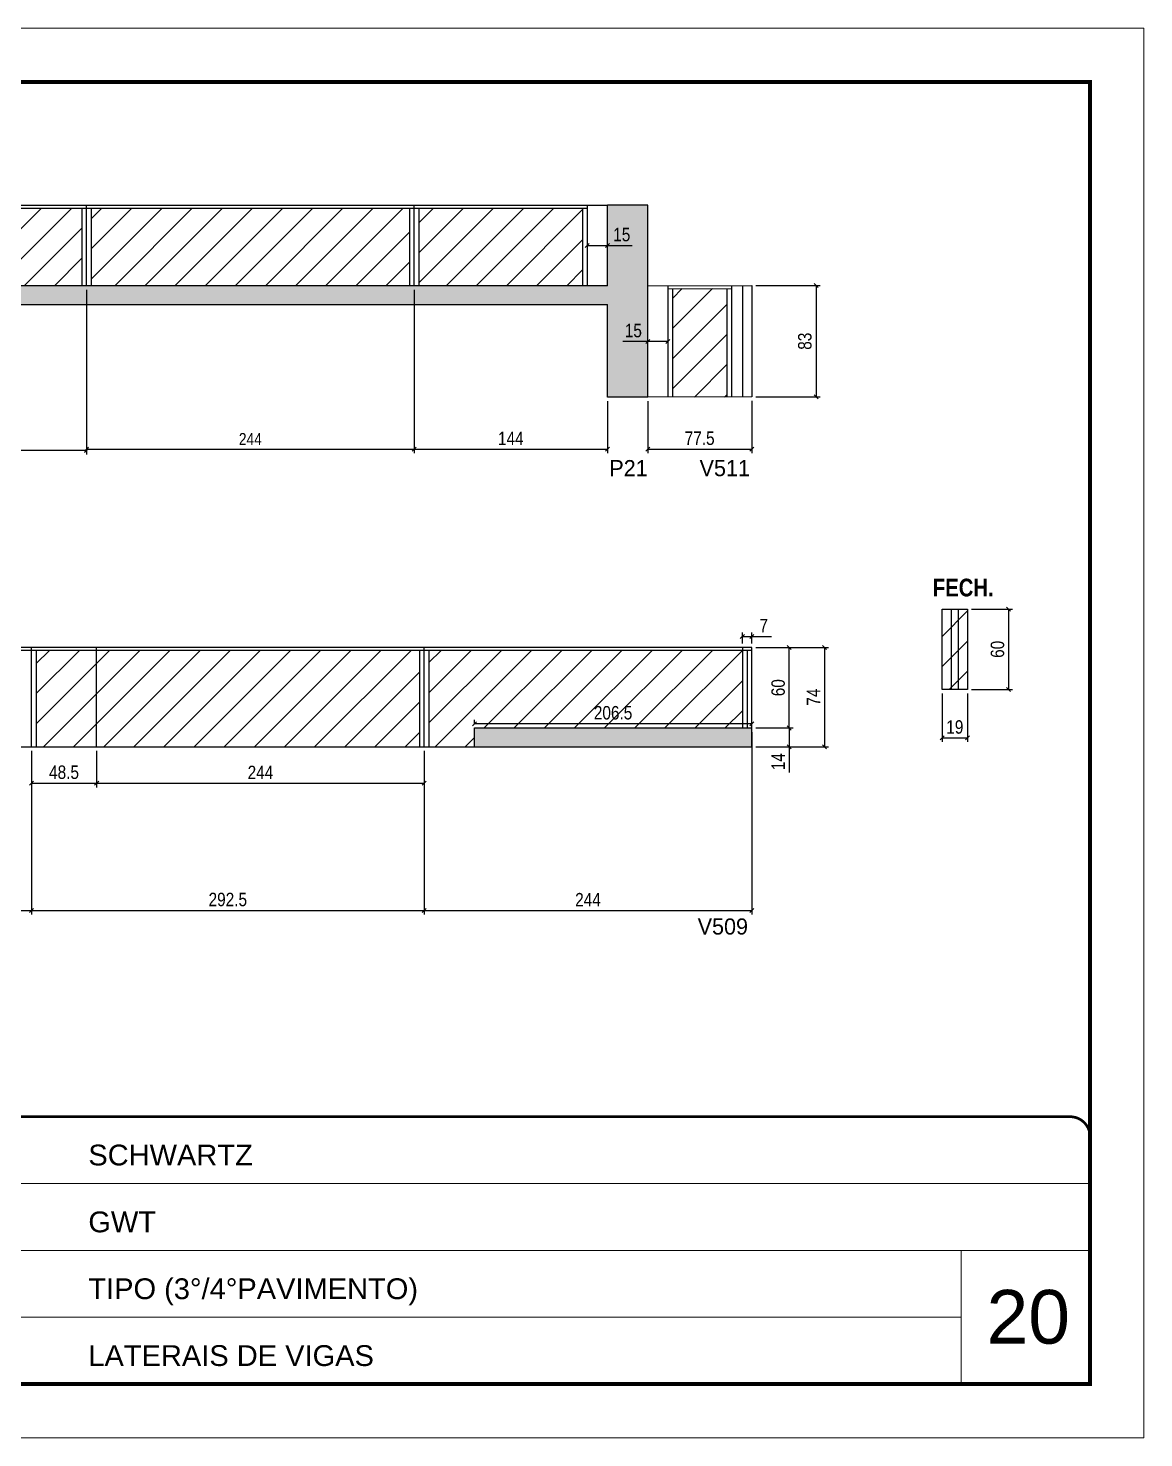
# Model space of a CAD drawing. Extents: x 13154 to 22413, y 1253 to 30260.
# Drawn here: x 18577 to 19408, y 24225 to 25275 of the extents above; entities that cross this region are included whole.
import ezdxf

# ---------------------------------------------------------------- set-up
doc = ezdxf.new("R2010")
doc.units = 0
for name, pattern in [('CONTINUO', [0]), ('DASHED', [0.75, 0.5, -0.25]), ('HIDDEN', [0.375, 0.25, -0.125])]:
    doc.linetypes.add(name, pattern=pattern)
for name, color, linetype in [('5', 5, 'Continuous'), ('COTA', 241, 'Continuous'), ('NOMENCLATURA', 7, 'Continuous'), ('Painéis', 200, 'Continuous'), ('SARR_2.2x7', 40, 'Continuous'), ('SARR_3.5x7', 81, 'Continuous')]:
    doc.layers.add(name, color=color, linetype=linetype)
for name, color, linetype, lineweight in [('CARIMBO', 255, 'Continuous', 9), ('Folhas', 255, 'Continuous', 9), ('Hachura', 251, 'Continuous', 9), ('SARRAFO DE PRESSAO', 251, 'DASHED', 9)]:
    doc.layers.add(name, color=color, linetype=linetype, lineweight=lineweight)
doc.styles.add('ARIAL', font='arial.ttf')
doc.styles.add('COTA TECNICA', font='techl___.ttf', dxfattribs={"height": 10})
doc.styles.add('COTA TECNICA-50', font='techl___.ttf', dxfattribs={"height": 9})
doc.styles.add('ROMAS860', font='ROMAS860.SHX')
doc.styles.add('TECNICA', font='techb___.ttf', dxfattribs={"height": 10})
doc.dimstyles.new('COTA PAINEL-50', dxfattribs={"dimtxt": 9, "dimasz": 3, "dimexe": 3, "dimexo": 3, "dimgap": 3, "dimtad": 1, "dimdec": 1, "dimzin": 12, "dimdsep": 46, "dimtxsty": 'COTA TECNICA-50', "dimblk1": 'OBLIQUE', "dimblk2": 'OBLIQUE', "dimsah": 1, "dimcen": 0.9, "dimclrd": 4, "dimclre": 4, "dimclrt": 240, "dimadec": 1, "dimazin": 3, "dimtfac": 1, "dimtdec": 1, "dimtmove": 0, "dimatfit": 3, "dimfxl": 1, "dimtolj": 1, "dimtzin": 12, "dimarcsym": 0})
doc.dimstyles.new('PAINEL', dxfattribs={"dimtxt": 10, "dimasz": 3, "dimexe": 3, "dimexo": 3, "dimgap": 3, "dimtad": 1, "dimdec": 1, "dimzin": 12, "dimdsep": 46, "dimtxsty": 'COTA TECNICA', "dimblk1": 'OBLIQUE', "dimblk2": 'OBLIQUE', "dimsah": 1, "dimcen": 0.9, "dimclrd": 4, "dimclre": 4, "dimclrt": 240, "dimadec": 1, "dimazin": 3, "dimtfac": 1, "dimtdec": 1, "dimtmove": 0, "dimatfit": 3, "dimfxl": 1, "dimtolj": 1, "dimtzin": 12, "dimarcsym": 0})

# ---------------------------------------------------------------- blocks, each defined once
blk = doc.blocks.new('9999999999')
at = {"color": 30, "linetype": 'CONTINUO'}
for p, q in [((98564.6, 34379.6), (99584, 34379.6)), ((98564.6, 34329.8), (99488, 34329.8)), ((99584, 34329.8), (99488, 34329.8)), ((99488, 34329.8), (99488, 34230.2)), ((98564.6, 34280), (99488, 34280))]:
    blk.add_line(p, q, dxfattribs=at)
at = {"color": 30, "linetype": 'CONTINUO', "const_width": 2}
blk.add_lwpolyline([(99584, 34230.2), (99584, 34414.4, 0.414214), (99569, 34429.4), (98229, 34429.4, 0.414214), (98214, 34414.4), (98214, 34245.2, 0.414214), (98229, 34230.2), (99584, 34230.2)], format="xyb", dxfattribs=at)
at = {"layer": 'Folhas'}
blk.add_lwpolyline([(98139, 34190.2), (99624, 34190.2), (99624, 35240.2), (98139, 35240.2)], close=True, dxfattribs=at)
at = {"layer": 'Folhas', "color": 30, "const_width": 3}
blk.add_lwpolyline([(98214, 34230.2), (99584, 34230.2), (99584, 35200.2), (98214, 35200.2)], close=True, dxfattribs=at)
at = {"color": 7, "linetype": 'Continuous', "ltscale": 5, "style": 'ARIAL'}
for s, height, p in [('SCHWARTZ', 15.48, (98837.7, 34393.1)), ('GWT', 15.48, (98837.7, 34343.3)), ('TIPO (3°/4°PAVIMENTO)', 15.483, (98837.7, 34293.5)), ('LATERAIS DE VIGAS', 15.483, (98837.7, 34243.7))]:
    blk.add_text(s, height=height, dxfattribs=at).set_placement(p)
blk = doc.blocks.new('_Oblique')
at = {"color": 0, "linetype": 'ByBlock', "lineweight": -2}
blk.add_line((-0.5, -0.5), (0.5, 0.5), dxfattribs=at)
blk = doc.blocks.new('*D458')
at = {"layer": 'COTA', "color": 4, "linetype": 'ByBlock', "lineweight": -2, "transparency": 16777216}
for p, q in [((19038.3, 24997), (19038.3, 24958.2)), ((19115.8, 24997.2), (19115.8, 24958.2)), ((19038.3, 24961.2), (19115.8, 24961.2))]:
    blk.add_line(p, q, dxfattribs=at)
at = {"layer": 'Defpoints', "color": 0, "linetype": 'ByBlock', "transparency": 16777216}
for p in [(19038.3, 25000), (19115.8, 25000.2), (19115.8, 24961.2)]:
    blk.add_point(p, dxfattribs=at)
at = {"layer": 'COTA', "color": 4, "linetype": 'ByBlock', "lineweight": -2, "transparency": 16777216, "xscale": 3, "yscale": 3, "zscale": 3, "rotation": 180}
blk.add_blockref('_Oblique', (19038.3, 24961.2), dxfattribs=at)
at = {"layer": 'COTA', "color": 4, "linetype": 'ByBlock', "lineweight": -2, "transparency": 16777216, "xscale": 3, "yscale": 3, "zscale": 3}
blk.add_blockref('_Oblique', (19115.8, 24961.2), dxfattribs=at)
at = {"layer": 'COTA', "color": 240, "linetype": 'ByBlock', "transparency": 16777216, "insert": (19077, 24969.4), "char_height": 10, "attachment_point": 5, "style": 'COTA TECNICA'}
blk.add_mtext('\\A1;77.5', dxfattribs=at)
blk = doc.blocks.new('*D459')
at = {"layer": 'COTA', "color": 4, "linetype": 'ByBlock', "lineweight": -2, "transparency": 16777216}
for p, q in [((19118.8, 25083.2), (19166.7, 25083.2)), ((19163.7, 25083.2), (19163.7, 25000.2)), ((19118.8, 25000.2), (19166.7, 25000.2))]:
    blk.add_line(p, q, dxfattribs=at)
at = {"layer": 'Defpoints', "color": 0, "linetype": 'ByBlock', "transparency": 16777216}
for p in [(19115.8, 25083.2), (19115.8, 25000.2), (19163.7, 25000.2)]:
    blk.add_point(p, dxfattribs=at)
at = {"layer": 'COTA', "color": 4, "linetype": 'ByBlock', "lineweight": -2, "transparency": 16777216, "xscale": 3, "yscale": 3, "zscale": 3}
for p, rotation in [((19163.7, 25083.2), 90), ((19163.7, 25000.2), 270)]:
    blk.add_blockref('_Oblique', p, dxfattribs=dict(at, rotation=rotation))
at = {"layer": 'COTA', "color": 240, "linetype": 'ByBlock', "transparency": 16777216, "insert": (19155.4, 25041.7), "char_height": 10, "attachment_point": 5, "rotation": 90, "style": 'COTA TECNICA'}
blk.add_mtext('\\A1;83', dxfattribs=at)
blk = doc.blocks.new('*D456')
at = {"layer": 'COTA', "color": 4, "linetype": 'ByBlock', "lineweight": -2, "transparency": 16777216}
for p, q in [((18620.3, 25080), (18620.3, 24958.2)), ((18864.3, 25080), (18864.3, 24958.2)), ((18620.3, 24961.2), (18864.3, 24961.2))]:
    blk.add_line(p, q, dxfattribs=at)
at = {"layer": 'Defpoints', "color": 0, "linetype": 'ByBlock', "transparency": 16777216}
for p in [(18620.3, 25083), (18864.3, 25083), (18864.3, 24961.2)]:
    blk.add_point(p, dxfattribs=at)
at = {"layer": 'COTA', "color": 4, "linetype": 'ByBlock', "lineweight": -2, "transparency": 16777216, "xscale": 3, "yscale": 3, "zscale": 3, "rotation": 180}
blk.add_blockref('_Oblique', (18620.3, 24961.2), dxfattribs=at)
at = {"layer": 'COTA', "color": 4, "linetype": 'ByBlock', "lineweight": -2, "transparency": 16777216, "xscale": 3, "yscale": 3, "zscale": 3}
blk.add_blockref('_Oblique', (18864.3, 24961.2), dxfattribs=at)
at = {"layer": 'COTA', "color": 240, "linetype": 'ByBlock', "transparency": 16777216, "insert": (18742.3, 24968.8), "char_height": 9, "attachment_point": 5, "style": 'COTA TECNICA-50'}
blk.add_mtext('\\A1;244', dxfattribs=at)
blk = doc.blocks.new('*D464')
at = {"layer": 'COTA', "color": 4, "linetype": 'ByBlock', "lineweight": -2, "transparency": 16777216}
for p, q in [((18620.3, 25080), (18620.3, 24957.3)), ((18376.3, 25066), (18376.3, 24957.3)), ((18620.3, 24960.3), (18376.3, 24960.3))]:
    blk.add_line(p, q, dxfattribs=at)
at = {"layer": 'Defpoints', "color": 0, "linetype": 'ByBlock', "transparency": 16777216}
for p in [(18620.3, 25083), (18376.3, 25069), (18376.3, 24960.3)]:
    blk.add_point(p, dxfattribs=at)
at = {"layer": 'COTA', "color": 4, "linetype": 'ByBlock', "lineweight": -2, "transparency": 16777216, "xscale": 3, "yscale": 3, "zscale": 3, "rotation": 180}
blk.add_blockref('_Oblique', (18376.3, 24960.3), dxfattribs=at)
at = {"layer": 'COTA', "color": 4, "linetype": 'ByBlock', "lineweight": -2, "transparency": 16777216, "xscale": 3, "yscale": 3, "zscale": 3}
blk.add_blockref('_Oblique', (18620.3, 24960.3), dxfattribs=at)
at = {"layer": 'COTA', "color": 240, "linetype": 'ByBlock', "transparency": 16777216, "insert": (18498.3, 24968.4), "char_height": 10, "attachment_point": 5, "style": 'COTA TECNICA'}
blk.add_mtext('\\A1;244', dxfattribs=at)
blk = doc.blocks.new('*D465')
at = {"layer": 'COTA', "color": 4, "linetype": 'ByBlock', "lineweight": -2, "transparency": 16777216}
for p, q in [((18864.3, 25080), (18864.3, 24958.2)), ((19008.3, 24997), (19008.3, 24958.2)), ((18864.3, 24961.2), (19008.3, 24961.2))]:
    blk.add_line(p, q, dxfattribs=at)
at = {"layer": 'Defpoints', "color": 0, "linetype": 'ByBlock', "transparency": 16777216}
for p in [(18864.3, 25083), (19008.3, 25000), (19008.3, 24961.2)]:
    blk.add_point(p, dxfattribs=at)
at = {"layer": 'COTA', "color": 4, "linetype": 'ByBlock', "lineweight": -2, "transparency": 16777216, "xscale": 3, "yscale": 3, "zscale": 3, "rotation": 180}
blk.add_blockref('_Oblique', (18864.3, 24961.2), dxfattribs=at)
at = {"layer": 'COTA', "color": 4, "linetype": 'ByBlock', "lineweight": -2, "transparency": 16777216, "xscale": 3, "yscale": 3, "zscale": 3}
blk.add_blockref('_Oblique', (19008.3, 24961.2), dxfattribs=at)
at = {"layer": 'COTA', "color": 240, "linetype": 'ByBlock', "transparency": 16777216, "insert": (18936.3, 24969.3), "char_height": 10, "attachment_point": 5, "style": 'COTA TECNICA'}
blk.add_mtext('\\A1;144', dxfattribs=at)
blk = doc.blocks.new('*D469')
at = {"layer": 'COTA', "color": 4, "lineweight": -2, "transparency": 16777216}
for p, q in [((18993.3, 25113), (19008.3, 25113)), ((19008.3, 25113), (19026.7, 25113))]:
    blk.add_line(p, q, dxfattribs=at)
at = {"layer": 'Defpoints', "color": 0, "transparency": 16777216}
for p in [(18993.3, 25113), (19008.3, 25113), (19008.3, 25113)]:
    blk.add_point(p, dxfattribs=at)
at = {"layer": 'COTA', "color": 4, "lineweight": -2, "transparency": 16777216, "xscale": 3, "yscale": 3, "zscale": 3, "rotation": 180}
blk.add_blockref('_Oblique', (18993.3, 25113), dxfattribs=at)
at = {"layer": 'COTA', "color": 4, "lineweight": -2, "transparency": 16777216, "xscale": 3, "yscale": 3, "zscale": 3}
blk.add_blockref('_Oblique', (19008.3, 25113), dxfattribs=at)
at = {"layer": 'COTA', "color": 240, "transparency": 16777216, "insert": (19019, 25121.1), "char_height": 10, "attachment_point": 5, "style": 'COTA TECNICA'}
blk.add_mtext('\\A1;15', dxfattribs=at)
blk = doc.blocks.new('*D470')
at = {"layer": 'COTA', "color": 4, "lineweight": -2, "transparency": 16777216}
for p, q in [((19108.8, 24816.6), (19108.8, 24824.7)), ((19115.8, 24816.6), (19115.8, 24824.7)), ((19108.8, 24821.7), (19115.8, 24821.7)), ((19115.8, 24821.7), (19130.5, 24821.7))]:
    blk.add_line(p, q, dxfattribs=at)
at = {"layer": 'Defpoints', "color": 0, "transparency": 16777216}
for p in [(19108.8, 24813.6), (19115.8, 24821.7), (19115.8, 24813.6)]:
    blk.add_point(p, dxfattribs=at)
at = {"layer": 'COTA', "color": 4, "lineweight": -2, "transparency": 16777216, "xscale": 3, "yscale": 3, "zscale": 3, "rotation": 180}
blk.add_blockref('_Oblique', (19108.8, 24821.7), dxfattribs=at)
at = {"layer": 'COTA', "color": 4, "lineweight": -2, "transparency": 16777216, "xscale": 3, "yscale": 3, "zscale": 3}
blk.add_blockref('_Oblique', (19115.8, 24821.7), dxfattribs=at)
at = {"layer": 'COTA', "color": 240, "transparency": 16777216, "insert": (19124.7, 24829.8), "char_height": 10, "attachment_point": 5, "style": 'COTA TECNICA'}
blk.add_mtext('\\A1;7', dxfattribs=at)
blk = doc.blocks.new('*D472')
at = {"layer": 'COTA', "color": 4, "lineweight": -2, "transparency": 16777216}
for p, q in [((19118.8, 24813.6), (19172.9, 24813.6)), ((19169.9, 24813.6), (19169.9, 24739.6)), ((19118.8, 24739.6), (19172.9, 24739.6))]:
    blk.add_line(p, q, dxfattribs=at)
at = {"layer": 'Defpoints', "color": 0, "transparency": 16777216}
for p in [(19115.8, 24813.6), (19115.8, 24739.6), (19169.9, 24739.6)]:
    blk.add_point(p, dxfattribs=at)
at = {"layer": 'COTA', "color": 4, "lineweight": -2, "transparency": 16777216, "xscale": 3, "yscale": 3, "zscale": 3}
for p, rotation in [((19169.9, 24813.6), 90), ((19169.9, 24739.6), 270)]:
    blk.add_blockref('_Oblique', p, dxfattribs=dict(at, rotation=rotation))
at = {"layer": 'COTA', "color": 240, "transparency": 16777216, "insert": (19161.8, 24776.6), "char_height": 10, "attachment_point": 5, "rotation": 90, "style": 'COTA TECNICA'}
blk.add_mtext('\\A1;74', dxfattribs=at)
blk = doc.blocks.new('*D473')
at = {"layer": 'COTA', "color": 4, "lineweight": -2, "transparency": 16777216}
for p, q in [((18579.3, 24736.6), (18579.3, 24614.7)), ((18483.8, 24653.6), (18483.8, 24614.7)), ((18483.8, 24617.7), (18579.3, 24617.7))]:
    blk.add_line(p, q, dxfattribs=at)
at = {"layer": 'Defpoints', "color": 0, "transparency": 16777216}
for p in [(18579.3, 24739.6), (18483.8, 24656.6), (18579.3, 24617.7)]:
    blk.add_point(p, dxfattribs=at)
at = {"layer": 'COTA', "color": 4, "lineweight": -2, "transparency": 16777216, "xscale": 3, "yscale": 3, "zscale": 3, "rotation": 180}
blk.add_blockref('_Oblique', (18483.8, 24617.7), dxfattribs=at)
at = {"layer": 'COTA', "color": 4, "lineweight": -2, "transparency": 16777216, "xscale": 3, "yscale": 3, "zscale": 3}
blk.add_blockref('_Oblique', (18579.3, 24617.7), dxfattribs=at)
at = {"layer": 'COTA', "color": 240, "transparency": 16777216, "insert": (18531.5, 24625.8), "char_height": 10, "attachment_point": 5, "style": 'COTA TECNICA'}
blk.add_mtext('\\A1;95.5', dxfattribs=at)
blk = doc.blocks.new('*D474')
at = {"layer": 'COTA', "color": 4, "lineweight": -2, "transparency": 16777216}
for p, q in [((18579.3, 24736.6), (18579.3, 24614.7)), ((18871.8, 24736.6), (18871.8, 24614.7)), ((18579.3, 24617.7), (18871.8, 24617.7))]:
    blk.add_line(p, q, dxfattribs=at)
at = {"layer": 'Defpoints', "color": 0, "transparency": 16777216}
for p in [(18579.3, 24739.6), (18871.8, 24739.6), (18871.8, 24617.7)]:
    blk.add_point(p, dxfattribs=at)
at = {"layer": 'COTA', "color": 4, "lineweight": -2, "transparency": 16777216, "xscale": 3, "yscale": 3, "zscale": 3, "rotation": 180}
blk.add_blockref('_Oblique', (18579.3, 24617.7), dxfattribs=at)
at = {"layer": 'COTA', "color": 4, "lineweight": -2, "transparency": 16777216, "xscale": 3, "yscale": 3, "zscale": 3}
blk.add_blockref('_Oblique', (18871.8, 24617.7), dxfattribs=at)
at = {"layer": 'COTA', "color": 240, "transparency": 16777216, "insert": (18725.5, 24625.8), "char_height": 10, "attachment_point": 5, "style": 'COTA TECNICA'}
blk.add_mtext('\\A1;292.5', dxfattribs=at)
blk = doc.blocks.new('*D475')
at = {"layer": 'COTA', "color": 4, "lineweight": -2, "transparency": 16777216}
for p, q in [((19115.8, 24750.6), (19115.8, 24614.7)), ((18871.8, 24736.6), (18871.8, 24614.7)), ((18871.8, 24617.7), (19115.8, 24617.7))]:
    blk.add_line(p, q, dxfattribs=at)
at = {"layer": 'Defpoints', "color": 0, "transparency": 16777216}
for p in [(19115.8, 24753.6), (18871.8, 24739.6), (19115.8, 24617.7)]:
    blk.add_point(p, dxfattribs=at)
at = {"layer": 'COTA', "color": 4, "lineweight": -2, "transparency": 16777216, "xscale": 3, "yscale": 3, "zscale": 3, "rotation": 180}
blk.add_blockref('_Oblique', (18871.8, 24617.7), dxfattribs=at)
at = {"layer": 'COTA', "color": 4, "lineweight": -2, "transparency": 16777216, "xscale": 3, "yscale": 3, "zscale": 3}
blk.add_blockref('_Oblique', (19115.8, 24617.7), dxfattribs=at)
at = {"layer": 'COTA', "color": 240, "transparency": 16777216, "insert": (18993.8, 24625.7), "char_height": 10, "attachment_point": 5, "style": 'COTA TECNICA'}
blk.add_mtext('\\A1;244', dxfattribs=at)
blk = doc.blocks.new('*D476')
at = {"layer": 'COTA', "color": 4, "lineweight": -2, "transparency": 16777216}
for p, q in [((18909.3, 24756.6), (18909.3, 24759.8)), ((19115.8, 24756.6), (19115.8, 24759.8)), ((19115.8, 24756.8), (18909.3, 24756.8))]:
    blk.add_line(p, q, dxfattribs=at)
at = {"layer": 'Defpoints', "color": 0, "transparency": 16777216}
for p in [(18909.3, 24756.8), (18909.3, 24753.6), (19115.8, 24753.6)]:
    blk.add_point(p, dxfattribs=at)
at = {"layer": 'COTA', "color": 4, "lineweight": -2, "transparency": 16777216, "xscale": 3, "yscale": 3, "zscale": 3, "rotation": 180}
blk.add_blockref('_Oblique', (18909.3, 24756.8), dxfattribs=at)
at = {"layer": 'COTA', "color": 4, "lineweight": -2, "transparency": 16777216, "xscale": 3, "yscale": 3, "zscale": 3}
blk.add_blockref('_Oblique', (19115.8, 24756.8), dxfattribs=at)
at = {"layer": 'COTA', "color": 240, "transparency": 16777216, "insert": (19012.5, 24764.9), "char_height": 10, "attachment_point": 5, "style": 'COTA TECNICA'}
blk.add_mtext('\\A1;206.5', dxfattribs=at)
blk = doc.blocks.new('*D477')
at = {"layer": 'COTA', "color": 4, "lineweight": -2, "transparency": 16777216}
for p, q in [((19118.8, 24753.6), (19146.6, 24753.6)), ((19143.6, 24753.6), (19143.6, 24739.6)), ((19118.8, 24739.6), (19146.6, 24739.6)), ((19143.6, 24739.6), (19143.6, 24720.5))]:
    blk.add_line(p, q, dxfattribs=at)
at = {"layer": 'Defpoints', "color": 0, "transparency": 16777216}
for p in [(19115.8, 24753.6), (19115.8, 24739.6), (19143.6, 24739.6)]:
    blk.add_point(p, dxfattribs=at)
at = {"layer": 'COTA', "color": 4, "lineweight": -2, "transparency": 16777216, "xscale": 3, "yscale": 3, "zscale": 3}
for p, rotation in [((19143.6, 24753.6), 90), ((19143.6, 24739.6), 270)]:
    blk.add_blockref('_Oblique', p, dxfattribs=dict(at, rotation=rotation))
at = {"layer": 'COTA', "color": 240, "transparency": 16777216, "insert": (19135.5, 24728.5), "char_height": 10, "attachment_point": 5, "rotation": 90, "style": 'COTA TECNICA'}
blk.add_mtext('\\A1;14', dxfattribs=at)
blk = doc.blocks.new('*D478')
at = {"layer": 'COTA', "color": 4, "lineweight": -2, "transparency": 16777216}
for p, q in [((19118.8, 24813.6), (19146.6, 24813.6)), ((19143.6, 24753.6), (19143.6, 24813.6)), ((19118.8, 24753.6), (19146.6, 24753.6))]:
    blk.add_line(p, q, dxfattribs=at)
at = {"layer": 'Defpoints', "color": 0, "transparency": 16777216}
for p in [(19115.8, 24813.6), (19143.6, 24813.6), (19115.8, 24753.6)]:
    blk.add_point(p, dxfattribs=at)
at = {"layer": 'COTA', "color": 4, "lineweight": -2, "transparency": 16777216, "xscale": 3, "yscale": 3, "zscale": 3}
for p, rotation in [((19143.6, 24813.6), 90), ((19143.6, 24753.6), 270)]:
    blk.add_blockref('_Oblique', p, dxfattribs=dict(at, rotation=rotation))
at = {"layer": 'COTA', "color": 240, "transparency": 16777216, "insert": (19135.5, 24783.6), "char_height": 10, "attachment_point": 5, "rotation": 90, "style": 'COTA TECNICA'}
blk.add_mtext('\\A1;60', dxfattribs=at)
blk = doc.blocks.new('*D479')
at = {"layer": 'COTA', "color": 4, "lineweight": -2, "transparency": 16777216}
for p, q in [((19279.6, 24842.2), (19310, 24842.2)), ((19307, 24842.2), (19307, 24782.2)), ((19279.6, 24782.2), (19310, 24782.2))]:
    blk.add_line(p, q, dxfattribs=at)
at = {"layer": 'Defpoints', "color": 0, "transparency": 16777216}
for p in [(19276.6, 24842.2), (19276.6, 24782.2), (19307, 24782.2)]:
    blk.add_point(p, dxfattribs=at)
at = {"layer": 'COTA', "color": 4, "lineweight": -2, "transparency": 16777216, "xscale": 3, "yscale": 3, "zscale": 3}
for p, rotation in [((19307, 24842.2), 90), ((19307, 24782.2), 270)]:
    blk.add_blockref('_Oblique', p, dxfattribs=dict(at, rotation=rotation))
at = {"layer": 'COTA', "color": 240, "transparency": 16777216, "insert": (19298.9, 24812.2), "char_height": 10, "attachment_point": 5, "rotation": 90, "style": 'COTA TECNICA'}
blk.add_mtext('\\A1;60', dxfattribs=at)
blk = doc.blocks.new('*D480')
at = {"layer": 'COTA', "color": 4, "lineweight": -2, "transparency": 16777216}
for p, q in [((19257.6, 24779.2), (19257.6, 24743.2)), ((19276.6, 24779.2), (19276.6, 24743.2)), ((19257.6, 24746.2), (19276.6, 24746.2))]:
    blk.add_line(p, q, dxfattribs=at)
at = {"layer": 'Defpoints', "color": 0, "transparency": 16777216}
for p in [(19257.6, 24782.2), (19276.6, 24782.2), (19276.6, 24746.2)]:
    blk.add_point(p, dxfattribs=at)
at = {"layer": 'COTA', "color": 4, "lineweight": -2, "transparency": 16777216, "xscale": 3, "yscale": 3, "zscale": 3, "rotation": 180}
blk.add_blockref('_Oblique', (19257.6, 24746.2), dxfattribs=at)
at = {"layer": 'COTA', "color": 4, "lineweight": -2, "transparency": 16777216, "xscale": 3, "yscale": 3, "zscale": 3}
blk.add_blockref('_Oblique', (19276.6, 24746.2), dxfattribs=at)
at = {"layer": 'COTA', "color": 240, "transparency": 16777216, "insert": (19267.1, 24754.3), "char_height": 10, "attachment_point": 5, "style": 'COTA TECNICA'}
blk.add_mtext('\\A1;19', dxfattribs=at)
blk = doc.blocks.new('*D482')
at = {"layer": 'COTA', "color": 4, "lineweight": -2, "transparency": 16777216}
for p, q in [((19038.3, 25041.5), (19019.9, 25041.5)), ((19053.3, 25041.5), (19038.3, 25041.5))]:
    blk.add_line(p, q, dxfattribs=at)
at = {"layer": 'Defpoints', "color": 0, "transparency": 16777216}
for p in [(19038.3, 25041.5), (19038.3, 25041.5), (19053.3, 25041.5)]:
    blk.add_point(p, dxfattribs=at)
at = {"layer": 'COTA', "color": 4, "lineweight": -2, "transparency": 16777216, "xscale": 3, "yscale": 3, "zscale": 3, "rotation": 180}
blk.add_blockref('_Oblique', (19038.3, 25041.5), dxfattribs=at)
at = {"layer": 'COTA', "color": 4, "lineweight": -2, "transparency": 16777216, "xscale": 3, "yscale": 3, "zscale": 3}
blk.add_blockref('_Oblique', (19053.3, 25041.5), dxfattribs=at)
at = {"layer": 'COTA', "color": 240, "transparency": 16777216, "insert": (19027.6, 25049.6), "char_height": 10, "attachment_point": 5, "style": 'COTA TECNICA'}
blk.add_mtext('\\A1;15', dxfattribs=at)
blk = doc.blocks.new('*D484')
at = {"layer": 'COTA', "color": 4, "lineweight": -2, "transparency": 16777216}
for p, q in [((18579.3, 24736.6), (18579.3, 24709.4)), ((18627.8, 24736.6), (18627.8, 24709.4)), ((18579.3, 24712.4), (18627.8, 24712.4))]:
    blk.add_line(p, q, dxfattribs=at)
at = {"layer": 'Defpoints', "color": 0, "transparency": 16777216}
for p in [(18579.3, 24739.6), (18627.8, 24739.6), (18627.8, 24712.4)]:
    blk.add_point(p, dxfattribs=at)
at = {"layer": 'COTA', "color": 4, "lineweight": -2, "transparency": 16777216, "xscale": 3, "yscale": 3, "zscale": 3, "rotation": 180}
blk.add_blockref('_Oblique', (18579.3, 24712.4), dxfattribs=at)
at = {"layer": 'COTA', "color": 4, "lineweight": -2, "transparency": 16777216, "xscale": 3, "yscale": 3, "zscale": 3}
blk.add_blockref('_Oblique', (18627.8, 24712.4), dxfattribs=at)
at = {"layer": 'COTA', "color": 240, "transparency": 16777216, "insert": (18603.5, 24720.6), "char_height": 10, "attachment_point": 5, "style": 'COTA TECNICA'}
blk.add_mtext('\\A1;48.5', dxfattribs=at)
blk = doc.blocks.new('*D485')
at = {"layer": 'COTA', "color": 4, "lineweight": -2, "transparency": 16777216}
for p, q in [((18627.8, 24736.6), (18627.8, 24709.4)), ((18871.8, 24736.6), (18871.8, 24709.4)), ((18627.8, 24712.4), (18871.8, 24712.4))]:
    blk.add_line(p, q, dxfattribs=at)
at = {"layer": 'Defpoints', "color": 0, "transparency": 16777216}
for p in [(18627.8, 24739.6), (18871.8, 24739.6), (18871.8, 24712.4)]:
    blk.add_point(p, dxfattribs=at)
at = {"layer": 'COTA', "color": 4, "lineweight": -2, "transparency": 16777216, "xscale": 3, "yscale": 3, "zscale": 3, "rotation": 180}
blk.add_blockref('_Oblique', (18627.8, 24712.4), dxfattribs=at)
at = {"layer": 'COTA', "color": 4, "lineweight": -2, "transparency": 16777216, "xscale": 3, "yscale": 3, "zscale": 3}
blk.add_blockref('_Oblique', (18871.8, 24712.4), dxfattribs=at)
at = {"layer": 'COTA', "color": 240, "transparency": 16777216, "insert": (18749.8, 24720.5), "char_height": 10, "attachment_point": 5, "style": 'COTA TECNICA'}
blk.add_mtext('\\A1;244', dxfattribs=at)

msp = doc.modelspace()

# ---------------------------------------------------------------- hatches: boundary and pattern name
at = {"layer": 'COTA'}
h = msp.add_hatch(dxfattribs=at)
h.set_pattern_fill('AR-CONC', color=256, scale=0.03)
h.set_pattern_definition([(50, (-33.61, 0), (5.4655401, -0.47817257), [0.5715, -6.2865]), (355, (-33.61, 0), (-1.0573026, 5.7317054), [0.4572, -5.0292175]), (100.451445, (-33.1546, -0.04), (4.4082374, 5.2535326), [0.4857003, -5.3427073]), (46.1842, (-33.61, 1.524), (8.1323712, -1.2612698), [0.85725, -9.42975]), (96.635558, (-32.932, 1.419), (7.122124, 7.4227837), [0.7285507, -8.0140682]), (351.18415, (-33.61, 1.524), (7.122124, 7.4227837), [0.685799, -7.543792]), (21, (-32.848, 1.143), (4.54843174, -3.06795595), [0.5715, -6.2865]), (326, (-32.848, 1.143), (1.8540609, 5.525639), [0.4572, -5.0292]), (71.451445, (-32.469, 0.8873), (6.4024926, 2.4576831), [0.4857003, -5.3426981]), (37.5, (-33.61, 0), (0.0926581, 2.53665117), [0, -4.96824, 0, -5.1054, 0, -5.04825]), (7.5, (-33.61, 0), (2.00458988, 3.00541724), [0, -2.91084, 0, -4.85394, 0, -1.92405]), (327.5, (-35.3093, 0), (4.06771786, -0.17186232), [0, -1.905, 0, -5.9436, 0, -7.8867]), (317.5, (-36.0713, 0), (4.44387544, 0.76279473), [0, -2.4765, 0, -3.94716, 0, -5.6007])])
h.paths.add_polyline_path([(19008.29, 25083.03), (18376.29, 25083.03), (18376.29, 25069.03), (19008.29, 25069.03), (19008.29, 25000.03), (19038.29, 25000.03), (19038.29, 25083.03), (19038.29, 25143.03), (19008.29, 25143.03)])
h = msp.add_hatch(dxfattribs=at)
h.set_pattern_fill('AR-CONC', color=256, scale=0.03)
h.set_pattern_definition([(50, (2986.2706, 1014.538), (5.4655401, -0.4781726), [0.5715, -6.2865]), (355, (2986.2706, 1014.538), (-1.0573026, 5.7317054), [0.4572, -5.0292175]), (100.451445, (2986.726, 1014.498), (4.4082374, 5.2535326), [0.4857003, -5.3427073]), (46.1842, (2986.2706, 1016.062), (8.1323712, -1.2612698), [0.85725, -9.42975]), (96.635558, (2986.948, 1015.957), (7.122124, 7.4227837), [0.7285507, -8.0140682]), (351.18415, (2986.271, 1016.062), (7.122124, 7.4227837), [0.685799, -7.543792]), (21, (2987.0326, 1015.681), (4.54843174, -3.06795595), [0.5715, -6.2865]), (326, (2987.0326, 1015.681), (1.8540609, 5.525639), [0.4572, -5.0292]), (71.451445, (2987.4116, 1015.4254), (6.4024926, 2.4576831), [0.4857003, -5.3426981]), (37.5, (2986.2706, 1014.538), (0.0926581, 2.53665117), [0, -4.96824, 0, -5.1054, 0, -5.04825]), (7.5, (2986.2706, 1014.538), (2.00458988, 3.00541724), [0, -2.91084, 0, -4.85394, 0, -1.92405]), (327.5, (2984.5714, 1014.538), (4.06771786, -0.17186232), [0, -1.905, 0, -5.9436, 0, -7.8867]), (317.5, (2983.8094, 1014.538), (4.44387544, 0.76279473), [0, -2.4765, 0, -3.94716, 0, -5.6007])])
h.paths.add_polyline_path([(19115.8, 24739.6), (19115.8, 24753.6), (18909.3, 24753.6), (18909.3, 24739.6)])
at = {"layer": 'Hachura', "linetype": 'ByBlock'}
h = msp.add_hatch(dxfattribs=at)
h.set_pattern_fill('ANSI31', color=256, scale=5)
h.set_pattern_definition([(45, (3004.416, 1431.348), (-11.22532, 11.22532), [])])
h.paths.add_polyline_path([(18383.29, 25140.83), (18383.29, 25083.03), (18616.79, 25083.03), (18616.79, 25140.83)])
h.paths.add_polyline_path([(18623.79, 25140.83), (18623.79, 25083.03), (18860.79, 25083.03), (18860.79, 25140.83)])
h.paths.add_polyline_path([(18867.79, 25083.03), (18989.79, 25083.03), (18989.79, 25140.83), (18867.79, 25140.83)])
h = msp.add_hatch(dxfattribs=at)
h.set_pattern_fill('ANSI31', color=256, scale=5)
h.paths.add_polyline_path([(19056.79, 25000.07), (19097.3, 25000.15), (19097.3, 25080.98), (19056.79, 25080.84)])
h = msp.add_hatch(dxfattribs=at)
h.set_pattern_fill('ANSI31', color=256, scale=5)
h.set_pattern_definition([(45, (-18.877, 0), (-11.22532, 11.22532), [])])
h.paths.add_polyline_path([(19264.63, 24842.16), (19257.63, 24842.16), (19257.63, 24782.16), (19264.63, 24782.16)])
h.paths.add_polyline_path([(19264.63, 24782.16), (19269.63, 24782.16), (19269.63, 24842.16), (19264.63, 24842.16)])
h.paths.add_polyline_path([(19269.63, 24782.16), (19276.63, 24782.16), (19276.63, 24842.16), (19269.63, 24842.16)])
h = msp.add_hatch(dxfattribs=at)
h.set_pattern_fill('ANSI31', color=256, scale=5)
h.paths.add_polyline_path([(18582.8, 24739.6), (18627.8, 24739.6), (18627.8, 24811.4), (18582.8, 24811.4)])
h.paths.add_polyline_path([(18868.3, 24739.6), (18868.3, 24811.4), (18627.8, 24811.4), (18627.8, 24739.6)])
h.paths.add_polyline_path([(18875.3, 24739.6), (18909.3, 24739.6), (18909.3, 24753.6), (19108.8, 24753.6), (19108.8, 24811.4), (18875.3, 24811.4)])

# ---------------------------------------------------------------- linework, layer by layer
at = {"layer": 'COTA'}
for p, q in [((19038.29, 25143.03), (19008.29, 25143.03)), ((19038.29, 25083.03), (19038.29, 25143.03)), ((18376.29, 25069.03), (19008.29, 25069.03)), ((19008.29, 25000.03), (19008.29, 25069.03)), ((19038.29, 25000.03), (19008.29, 25000.03)), ((19115.8, 24739.6), (19115.8, 24753.6)), ((18909.3, 24739.6), (19115.8, 24739.6))]:
    msp.add_line(p, q, dxfattribs=at)
at = {"layer": 'Painéis', "linetype": 'Continuous'}
for p, q in [((18376.29, 25143.03), (19008.29, 25143.03)), ((18620.29, 25083.03), (18620.29, 25143.03)), ((18864.29, 25083.03), (18864.29, 25143.03)), ((19008.29, 25083.03), (19008.29, 25143.03)), ((19008.29, 25083.03), (18376.29, 25083.03)), ((19038.29, 25083.03), (19115.8, 25083.2)), ((19038.29, 25000.03), (19038.29, 25083.03)), ((19115.8, 25083.2), (19115.8, 25000.2)), ((19115.8, 25000.2), (19038.29, 25000.03)), ((19257.63, 24782.16), (19257.63, 24842.16)), ((19257.63, 24842.16), (19276.63, 24842.16)), ((19276.63, 24842.16), (19276.63, 24782.16)), ((19115.8, 24813.6), (18483.8, 24813.6)), ((18579.3, 24739.6), (18579.3, 24813.6)), ((18627.8, 24739.6), (18627.8, 24813.6)), ((18871.8, 24739.6), (18871.8, 24813.6)), ((19115.8, 24753.6), (19115.8, 24813.6)), ((19276.63, 24782.16), (19257.63, 24782.16)), ((18909.3, 24739.6), (18909.3, 24753.6)), ((18909.3, 24753.6), (19115.8, 24753.6)), ((18483.8, 24739.6), (18909.3, 24739.6))]:
    msp.add_line(p, q, dxfattribs=at)
at = {"layer": 'SARR_2.2x7', "linetype": 'Continuous'}
for p, q in [((18376.29, 25140.83), (18620.29, 25140.83)), ((18620.29, 25140.83), (18864.29, 25140.83)), ((18864.29, 25140.83), (18993.29, 25140.83)), ((19053.29, 25080.83), (19100.8, 25081)), ((19108.8, 25083.2), (19108.8, 25000.2)), ((19264.63, 24782.16), (19264.63, 24842.16)), ((19269.63, 24842.16), (19269.63, 24782.16)), ((18579.3, 24811.4), (18498.8, 24811.4)), ((18871.8, 24811.4), (18579.3, 24811.4)), ((19115.8, 24811.4), (18871.8, 24811.4))]:
    msp.add_line(p, q, dxfattribs=at)
at = {"layer": 'SARR_2.2x7', "linetype": 'HIDDEN'}
msp.add_line((19108.8, 24813.6), (19108.8, 24753.6), dxfattribs=at)
at = {"layer": 'SARR_3.5x7'}
for p, q in [((18616.79, 25140.83), (18616.79, 25083.03)), ((18623.79, 25140.83), (18623.79, 25083.03)), ((18860.79, 25140.83), (18860.79, 25083.03)), ((18867.79, 25140.83), (18867.79, 25083.03)), ((18989.79, 25140.83), (18989.79, 25083.03)), ((18993.29, 25143.03), (18993.29, 25083.03)), ((19053.29, 25083.03), (19053.29, 25000.03)), ((19056.79, 25080.83), (19056.79, 25000.03)), ((19097.3, 25081), (19097.3, 25000.2)), ((19100.8, 25083.2), (19100.8, 25000.2)), ((18582.8, 24811.4), (18582.8, 24739.6)), ((18868.3, 24811.4), (18868.3, 24739.6)), ((18875.3, 24811.4), (18875.3, 24739.6)), ((19112.3, 24811.4), (19112.3, 24753.6))]:
    msp.add_line(p, q, dxfattribs=at)

# ---------------------------------------------------------------- block references
at = {"layer": 'SARRAFO DE PRESSAO', "color": 6, "linetype": 'ByBlock'}
msp.add_blockref('9999999999', (-80216.1, -9965.33), dxfattribs=at)

# ---------------------------------------------------------------- texts
at = {"layer": '5', "linetype": 'Continuous', "style": 'ROMAS860'}
for s, p in [('P21', (19009.74, 24941.18)), ('V511', (19076.96, 24941.18)), ('V509', (19075.54, 24599.76))]:
    msp.add_text(s, height=12, rotation=359.99996, dxfattribs=at).set_placement(p)
at = {"layer": 'CARIMBO', "style": 'ARIAL'}
msp.add_text('20', height=40, dxfattribs=at).set_placement((19290.74, 24295.02))
at = {"layer": 'NOMENCLATURA', "style": 'TECNICA'}
msp.add_text('FECH.', height=13.2, dxfattribs=at).set_placement((19250.67, 24851.61))

# ---------------------------------------------------------------- dimensions: what is measured, and where the dimension line sits
at = {"layer": 'COTA'}
for base, p1, p2, picture, middle in [((19008.29, 25113.03), (18993.29, 25113.03), (19008.29, 25113.03), '*D469', (19018.97, 25121.14)), ((19038.29, 25041.53), (19053.29, 25041.53), (19038.29, 25041.53), '*D482', (19027.6, 25049.64)), ((19276.63, 24746.24), (19257.63, 24782.16), (19276.63, 24782.16), '*D480', (19267.13, 24754.33)), ((18909.3, 24756.8), (19115.8, 24753.6), (18909.3, 24753.6), '*D476', (19012.55, 24764.91)), ((18579.3, 24617.65), (18483.8, 24656.6), (18579.3, 24739.6), '*D473', (18531.55, 24625.79)), ((18627.8, 24712.44), (18579.3, 24739.6), (18627.8, 24739.6), '*D484', (18603.55, 24720.57))]:
    dim = msp.add_linear_dim(base=base, p1=p1, p2=p2, dimstyle='PAINEL', dxfattribs=at)
    dim.commit()
    dim.dimension.update_dxf_attribs({"geometry": picture, "text_midpoint": middle})
at = {"layer": 'COTA', "linetype": 'ByBlock'}
for base, p1, p2, angle, picture, middle in [((19163.69, 25000.2), (19115.8, 25083.2), (19115.8, 25000.2), 90, '*D459', (19155.44, 25041.7)), ((18376.29, 24960.35), (18620.29, 25083.03), (18376.29, 25069.03), 180, '*D464', (18498.29, 24968.42)), ((19115.8, 24961.25), (19038.29, 25000.03), (19115.8, 25000.2), 180, '*D458', (19077.04, 24969.36))]:
    dim = msp.add_linear_dim(base=base, p1=p1, p2=p2, angle=angle, dimstyle='PAINEL', dxfattribs=at)
    dim.commit()
    dim.dimension.update_dxf_attribs({"geometry": picture, "text_midpoint": middle})
dim = msp.add_linear_dim(base=(18864.29, 24961.25), p1=(18620.29, 25083.03), p2=(18864.29, 25083.03), angle=180, dimstyle='COTA PAINEL-50', override={"dimarcsym": 1}, dxfattribs=at)
dim.commit()
dim.dimension.update_dxf_attribs({"geometry": '*D456', "text_midpoint": (18742.29, 24968.81)})
dim = msp.add_linear_dim(base=(19008.29, 24961.25), p1=(18864.29, 25083.03), p2=(19008.29, 25000.03), dimstyle='PAINEL', dxfattribs=at)
dim.commit()
dim.dimension.update_dxf_attribs({"geometry": '*D465', "text_midpoint": (18936.29, 24969.32)})
at = {"layer": 'COTA'}
for base, p1, p2, angle, picture, middle in [((19306.97, 24782.16), (19276.63, 24842.16), (19276.63, 24782.16), 90, '*D479', (19298.86, 24812.16)), ((19115.8, 24821.72), (19108.8, 24813.6), (19115.8, 24813.6), 180, '*D470', (19124.66, 24829.79)), ((19169.88, 24739.6), (19115.8, 24813.6), (19115.8, 24739.6), 90, '*D472', (19161.81, 24776.6)), ((19143.57, 24813.6), (19115.8, 24753.6), (19115.8, 24813.6), 90, '*D478', (19135.47, 24783.6)), ((19143.57, 24739.6), (19115.8, 24753.6), (19115.8, 24739.6), 90, '*D477', (19135.5, 24728.54))]:
    dim = msp.add_linear_dim(base=base, p1=p1, p2=p2, angle=angle, dimstyle='PAINEL', dxfattribs=at)
    dim.commit()
    dim.dimension.update_dxf_attribs({"geometry": picture, "text_midpoint": middle})
for base, p1, p2, picture, middle in [((19115.8, 24617.65), (18871.8, 24739.6), (19115.8, 24753.6), '*D475', (18993.8, 24625.73)), ((18871.8, 24617.65), (18579.3, 24739.6), (18871.8, 24739.6), '*D474', (18725.55, 24625.79)), ((18871.8, 24712.44), (18627.8, 24739.6), (18871.8, 24739.6), '*D485', (18749.8, 24720.51))]:
    dim = msp.add_linear_dim(base=base, p1=p1, p2=p2, dimstyle='PAINEL', override={"dimtmove": 1}, dxfattribs=at)
    dim.commit()
    dim.dimension.update_dxf_attribs({"geometry": picture, "text_midpoint": middle})

doc.saveas('drawing.dxf')
